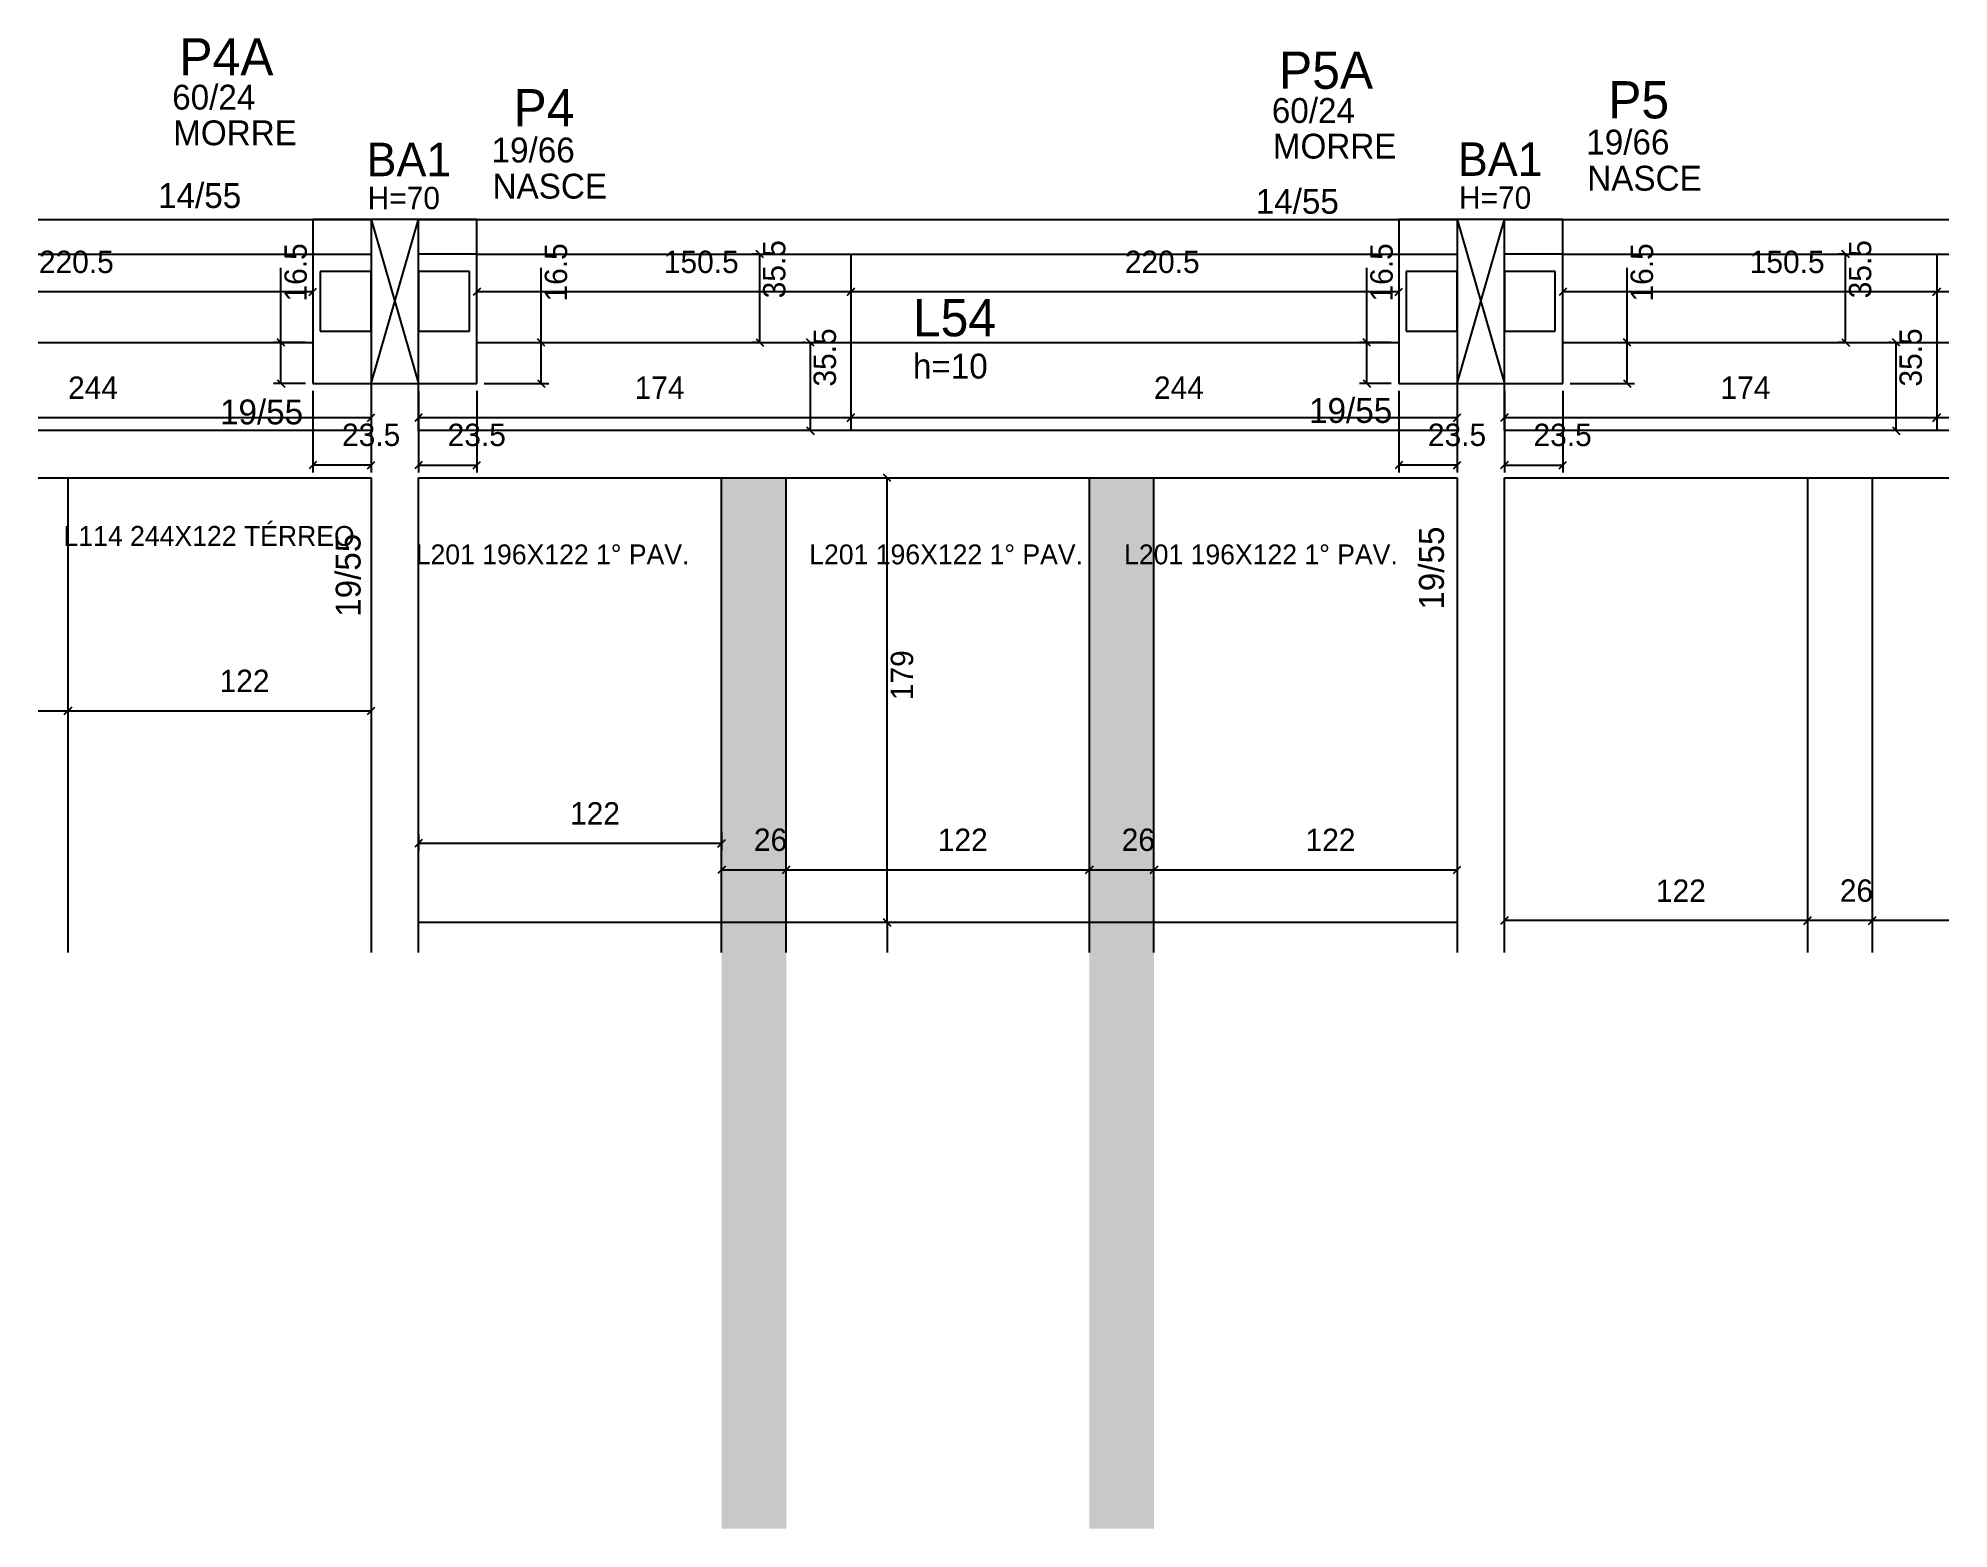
# Model space of a CAD drawing. Header units: metres. Extents: x 4985 to 5754, y 2697 to 3297.
import ezdxf

# ---------------------------------------------------------------- set-up
doc = ezdxf.new("R2010")
doc.units = ezdxf.units.M
for name, color, linetype in [('1', 7, 'Continuous'), ('3', 7, 'Continuous'), ('4', 7, 'Continuous'), ('7', 7, 'Continuous'), ('AUX00', 7, 'Continuous'), ('Hachura', 7, 'Continuous'), ('Painéis', 7, 'Continuous')]:
    doc.layers.add(name, color=color, linetype=linetype)

msp = doc.modelspace()

# ---------------------------------------------------------------- hatches: boundary and pattern name
at = {"layer": 'Hachura'}
h = msp.add_hatch(color=7, dxfattribs=at)
h.dxf.hatch_style = 1
h.paths.add_polyline_path([(5286.16, 3120.17), (5260.16, 3120.17), (5260.16, 2697.17), (5286.16, 2697.17), (5286.16, 3120.17)])
h = msp.add_hatch(color=7, dxfattribs=at)
h.dxf.hatch_style = 1
h.paths.add_polyline_path([(5434.16, 3120.17), (5408.16, 3120.17), (5408.16, 2697.17), (5434.16, 2697.17), (5434.16, 3120.17)])

# ---------------------------------------------------------------- linework, layer by layer
at = {"layer": '1', "color": 1, "lineweight": 25}
for p, q in [((5119.16, 3158.17), (5138.16, 3224.17)), ((5119.16, 3224.17), (5138.16, 3158.17)), ((5556.16, 3158.17), (5575.16, 3224.17)), ((5556.16, 3224.17), (5575.16, 3158.17))]:
    msp.add_line(p, q, dxfattribs=at)
at = {"layer": '3', "color": 3, "lineweight": 25}
for p, q in [((4985.13, 3224.17), (5119.16, 3224.17)), ((5138.16, 3224.17), (5556.16, 3224.17)), ((5575.16, 3224.17), (5754.02, 3224.17)), ((4985.13, 3210.17), (5095.66, 3210.17)), ((5095.66, 3210.17), (5119.16, 3210.17)), ((5161.66, 3210.17), (5138.16, 3210.17)), ((5161.66, 3210.17), (5532.66, 3210.17)), ((5532.66, 3210.17), (5556.16, 3210.17)), ((5598.66, 3210.17), (5575.16, 3210.17)), ((5598.66, 3210.17), (5754.02, 3210.17))]:
    msp.add_line(p, q, dxfattribs=at)
for points in [[(5161.66, 3224.17), (5095.66, 3224.17)], [(5095.66, 3224.17), (5095.66, 3158.17)], [(5161.66, 3158.17), (5161.66, 3224.17)], [(5598.66, 3224.17), (5532.66, 3224.17)], [(5532.66, 3224.17), (5532.66, 3158.17)], [(5598.66, 3158.17), (5598.66, 3224.17)], [(5095.66, 3158.17), (5161.66, 3158.17)], [(5119.16, 3158.17), (5119.16, 3139.17)], [(5138.16, 3139.17), (5138.16, 3158.17)], [(5532.66, 3158.17), (5598.66, 3158.17)], [(5556.16, 3158.17), (5556.16, 3139.17)], [(5575.16, 3139.17), (5575.16, 3158.17)], [(5119.16, 3139.17), (4985.13, 3139.17)], [(5556.16, 3139.17), (5138.16, 3139.17)], [(5754.02, 3139.17), (5575.16, 3139.17)], [(4985.13, 3120.17), (5119.16, 3120.17)], [(5119.16, 3120.17), (5119.16, 2929.17)], [(5138.16, 3120.17), (5556.16, 3120.17)], [(5138.16, 2929.17), (5138.16, 3120.17)], [(5556.16, 3120.17), (5556.16, 2929.17)], [(5575.16, 3120.17), (5754.02, 3120.17)], [(5575.16, 2929.17), (5575.16, 3120.17)]]:
    msp.add_lwpolyline(points, dxfattribs=at)
at = {"layer": '7', "color": 7, "lineweight": 25}
for points in [[(5138.16, 3224.17), (5119.16, 3224.17)], [(5119.16, 3224.17), (5119.16, 3158.17)], [(5138.16, 3158.17), (5138.16, 3224.17)], [(5575.16, 3224.17), (5556.16, 3224.17)], [(5556.16, 3224.17), (5556.16, 3158.17)], [(5575.16, 3158.17), (5575.16, 3224.17)], [(5119.16, 3203.17), (5098.66, 3203.17)], [(5098.66, 3203.17), (5098.66, 3179.17)], [(5119.16, 3179.17), (5119.16, 3203.17)], [(5158.66, 3203.17), (5138.16, 3203.17)], [(5138.16, 3203.17), (5138.16, 3179.17)], [(5158.66, 3179.17), (5158.66, 3203.17)], [(5556.16, 3203.17), (5535.66, 3203.17)], [(5535.66, 3203.17), (5535.66, 3179.17)], [(5556.16, 3179.17), (5556.16, 3203.17)], [(5595.66, 3203.17), (5575.16, 3203.17)], [(5575.16, 3203.17), (5575.16, 3179.17)], [(5595.66, 3179.17), (5595.66, 3203.17)], [(5098.66, 3179.17), (5119.16, 3179.17)], [(5138.16, 3179.17), (5158.66, 3179.17)], [(5535.66, 3179.17), (5556.16, 3179.17)], [(5575.16, 3179.17), (5595.66, 3179.17)], [(5119.16, 3158.17), (5138.16, 3158.17)], [(5556.16, 3158.17), (5575.16, 3158.17)]]:
    msp.add_lwpolyline(points, dxfattribs=at)
at = {"layer": 'Painéis', "color": 4, "lineweight": 25}
for p, q in [((5274.38, 3210.17), (5272.5, 3210.17)), ((5275.5, 3174.67), (5275.5, 3210.17)), ((5711.38, 3210.17), (5709.5, 3210.17)), ((5712.5, 3174.67), (5712.5, 3210.17)), ((5082.82, 3174.67), (5082.82, 3204.64)), ((5187.57, 3174.67), (5187.57, 3204.64)), ((5519.82, 3174.67), (5519.82, 3204.64)), ((5624.57, 3174.67), (5624.57, 3204.64)), ((5095.66, 3195.01), (4985.13, 3195.01)), ((5312.16, 3195.01), (5161.66, 3195.01)), ((5532.66, 3195.01), (5312.16, 3195.01)), ((5749.16, 3195.01), (5598.66, 3195.01)), ((5754.02, 3195.01), (5749.16, 3195.01)), ((5092.66, 3174.67), (5079.82, 3174.67)), ((5082.82, 3158.17), (5082.82, 3174.67)), ((5164.66, 3174.67), (5190.57, 3174.67)), ((5187.57, 3158.17), (5187.57, 3174.67)), ((5274.38, 3174.67), (5272.5, 3174.67)), ((5293.63, 3174.67), (5292.87, 3174.67)), ((5295.87, 3139.17), (5295.87, 3174.67)), ((5529.66, 3174.67), (5516.82, 3174.67)), ((5519.82, 3158.17), (5519.82, 3174.67)), ((5601.66, 3174.67), (5627.57, 3174.67)), ((5624.57, 3158.17), (5624.57, 3174.67)), ((5711.38, 3174.67), (5709.5, 3174.67)), ((5730.63, 3174.67), (5729.87, 3174.67)), ((5732.87, 3139.17), (5732.87, 3174.67)), ((5092.66, 3158.17), (5079.82, 3158.17)), ((5095.66, 3155.17), (5095.66, 3122.31)), ((5119.16, 3155.17), (5119.16, 3122.31)), ((5138.16, 3155.17), (5138.16, 3122.26)), ((5161.66, 3155.17), (5161.66, 3122.26)), ((5164.66, 3158.17), (5190.57, 3158.17)), ((5529.66, 3158.17), (5516.82, 3158.17)), ((5532.66, 3155.17), (5532.66, 3122.31)), ((5556.16, 3155.17), (5556.16, 3122.31)), ((5575.16, 3155.17), (5575.16, 3122.26)), ((5598.66, 3155.17), (5598.66, 3122.26)), ((5601.66, 3158.17), (5627.57, 3158.17)), ((4985.13, 3144.4), (5119.16, 3144.4)), ((5138.16, 3144.4), (5312.16, 3144.4)), ((5293.63, 3139.17), (5292.87, 3139.17)), ((5312.16, 3144.4), (5556.16, 3144.4)), ((5575.16, 3144.4), (5749.16, 3144.4)), ((5730.63, 3139.17), (5729.87, 3139.17)), ((5749.16, 3144.4), (5754.02, 3144.4)), ((5119.16, 3125.31), (5095.66, 3125.31)), ((5138.16, 3125.26), (5161.66, 3125.26)), ((5556.16, 3125.31), (5532.66, 3125.31)), ((5575.16, 3125.26), (5598.66, 3125.26)), ((5326.81, 2941.17), (5326.81, 3120.17)), ((4985.13, 3026.39), (4997.13, 3026.39)), ((4997.13, 3026.39), (5119.16, 3026.39)), ((5138.16, 2976.79), (5138.16, 2970.08)), ((5260.16, 2977.45), (5260.16, 2970.08)), ((5556.16, 2976.79), (5556.16, 2959.42)), ((5138.16, 2973.08), (5260.16, 2973.08)), ((5260.16, 2962.42), (5286.16, 2962.42)), ((5286.16, 2962.42), (5408.16, 2962.42)), ((5408.16, 2962.42), (5434.16, 2962.42)), ((5434.16, 2962.42), (5556.16, 2962.42)), ((5326.81, 2941.17), (5326.81, 2929.17)), ((5697.16, 2941.95), (5575.16, 2941.95)), ((5723.16, 2941.95), (5697.16, 2941.95)), ((5754.02, 2941.95), (5723.16, 2941.95))]:
    msp.add_line(p, q, dxfattribs=at)
at = {"layer": 'Painéis', "color": 0, "lineweight": 25}
for p, q in [((5277, 3208.67), (5274, 3211.67)), ((5714, 3208.67), (5711, 3211.67)), ((5094.16, 3193.51), (5097.16, 3196.51)), ((5163.16, 3196.51), (5160.16, 3193.51)), ((5313.66, 3196.51), (5310.66, 3193.51)), ((5310.66, 3193.51), (5313.66, 3196.51)), ((5531.16, 3193.51), (5534.16, 3196.51)), ((5600.16, 3196.51), (5597.16, 3193.51)), ((5750.66, 3196.51), (5747.66, 3193.51)), ((5747.66, 3193.51), (5750.66, 3196.51)), ((5084.32, 3173.17), (5081.32, 3176.17)), ((5189.07, 3173.17), (5186.07, 3176.17)), ((5274, 3176.17), (5277, 3173.17)), ((5297.37, 3173.17), (5294.37, 3176.17)), ((5521.32, 3173.17), (5518.32, 3176.17)), ((5626.07, 3173.17), (5623.07, 3176.17)), ((5711, 3176.17), (5714, 3173.17)), ((5734.37, 3173.17), (5731.37, 3176.17)), ((5081.32, 3159.67), (5084.32, 3156.67)), ((5186.07, 3159.67), (5189.07, 3156.67)), ((5518.32, 3159.67), (5521.32, 3156.67)), ((5623.07, 3159.67), (5626.07, 3156.67)), ((5117.66, 3142.9), (5120.66, 3145.9)), ((5139.66, 3145.9), (5136.66, 3142.9)), ((5310.66, 3142.9), (5313.66, 3145.9)), ((5313.66, 3145.9), (5310.66, 3142.9)), ((5554.66, 3142.9), (5557.66, 3145.9)), ((5576.66, 3145.9), (5573.66, 3142.9)), ((5747.66, 3142.9), (5750.66, 3145.9)), ((5750.66, 3145.9), (5747.66, 3142.9)), ((5294.37, 3140.67), (5297.37, 3137.67)), ((5731.37, 3140.67), (5734.37, 3137.67)), ((5097.16, 3126.81), (5094.16, 3123.81)), ((5117.66, 3123.81), (5120.66, 3126.81)), ((5139.66, 3126.76), (5136.66, 3123.76)), ((5160.16, 3123.76), (5163.16, 3126.76)), ((5534.16, 3126.81), (5531.16, 3123.81)), ((5554.66, 3123.81), (5557.66, 3126.81)), ((5576.66, 3126.76), (5573.66, 3123.76)), ((5597.16, 3123.76), (5600.16, 3126.76)), ((5328.31, 3118.67), (5325.31, 3121.67)), ((4995.63, 3024.89), (4998.63, 3027.89)), ((4998.63, 3027.89), (4995.63, 3024.89)), ((5117.66, 3024.89), (5120.66, 3027.89)), ((5139.66, 2974.58), (5136.66, 2971.58)), ((5258.66, 2971.58), (5261.66, 2974.58)), ((5261.66, 2963.92), (5258.66, 2960.92)), ((5284.66, 2960.92), (5287.66, 2963.92)), ((5287.66, 2963.92), (5284.66, 2960.92)), ((5406.66, 2960.92), (5409.66, 2963.92)), ((5409.66, 2963.92), (5406.66, 2960.92)), ((5432.66, 2960.92), (5435.66, 2963.92)), ((5435.66, 2963.92), (5432.66, 2960.92)), ((5554.66, 2960.92), (5557.66, 2963.92)), ((5325.31, 2942.67), (5328.31, 2939.67)), ((5328.31, 2939.67), (5325.31, 2942.67)), ((5576.66, 2943.45), (5573.66, 2940.45)), ((5698.66, 2943.45), (5695.66, 2940.45)), ((5695.66, 2940.45), (5698.66, 2943.45)), ((5724.66, 2943.45), (5721.66, 2940.45)), ((5721.66, 2940.45), (5724.66, 2943.45))]:
    msp.add_line(p, q, dxfattribs=at)
at = {"layer": 'Painéis', "color": 200, "lineweight": 25}
for p, q in [((5312.16, 3210.17), (5312.16, 3139.17)), ((5749.16, 3210.17), (5749.16, 3139.17)), ((4985.13, 3174.67), (5095.66, 3174.67)), ((5161.66, 3174.67), (5532.66, 3174.67)), ((5598.66, 3174.67), (5754.02, 3174.67)), ((4997.13, 2929.17), (4997.13, 3120.17)), ((5260.16, 2929.17), (5260.16, 3120.17)), ((5286.16, 2929.17), (5286.16, 3120.17)), ((5408.16, 2929.17), (5408.16, 3120.17)), ((5434.16, 2929.17), (5434.16, 3120.17)), ((5697.16, 3120.17), (5697.16, 2929.17)), ((5723.16, 3120.17), (5723.16, 2929.17)), ((5556.16, 2941.17), (5138.16, 2941.17))]:
    msp.add_line(p, q, dxfattribs=at)

# ---------------------------------------------------------------- texts
at = {"layer": '3', "color": 3, "lineweight": 25}
for s, height, p in [('60/24', 10, (5039.05, 3268.39)), ('60/24', 10, (5481.59, 3263.03)), ('MORRE', 10, (5039.44, 3254.04)), ('19/66', 10, (5608.13, 3250.31)), ('19/66', 10, (5167.58, 3247.12)), ('MORRE', 10, (5481.98, 3248.68)), ('NASCE', 10, (5608.52, 3235.77)), ('14/55', 10, (5033.36, 3228.78)), ('H=70', 9, (5117.7, 3228.3)), ('NASCE', 10, (5167.97, 3232.57)), ('H=70', 9, (5556.89, 3228.45)), ('14/55', 10, (5475.1, 3226.47)), ('h=10', 10, (5337.14, 3160.13)), ('19/55', 10, (5496.57, 3142.28)), ('19/55', 10, (5058.29, 3141.7))]:
    msp.add_text(s, height=height, dxfattribs=at).set_placement(p)
for p in [(5550.82, 3067.1), (5114.85, 3064.22)]:
    msp.add_text('19/55', height=10, rotation=90, dxfattribs=at).set_placement(p)
at = {"layer": '4', "color": 4, "lineweight": 25}
for s, height, p in [('P4A', 15, (5041.92, 3282.12)), ('P5A', 15, (5484.46, 3276.76)), ('P4', 15, (5176.39, 3261.64)), ('P5', 15, (5616.94, 3264.84)), ('BA1', 13.5, (5117.27, 3241.56)), ('BA1', 13.5, (5556.46, 3241.7)), ('L54', 15, (5337.14, 3177.13))]:
    msp.add_text(s, height=height, dxfattribs=at).set_placement(p)
at = {"layer": 'AUX00', "color": 7, "lineweight": 25}
for s, p in [('L114^J244X122^JTÉRREO', (4995.33, 3092.79)), ('L201^J196X122^J1° PAV.', (5137.05, 3085.36)), ('L201^J196X122^J1° PAV.', (5295.42, 3085.36)), ('L201^J196X122^J1° PAV.', (5422.12, 3085.36))]:
    msp.add_text(s, height=8, dxfattribs=at).set_placement(p)
at = {"layer": 'Painéis', "color": 240, "lineweight": 25}
for s, p in [('16.5', (5093.22, 3191.15)), ('16.5', (5197.97, 3191.15)), ('35.5', (5285.8, 3192.42)), ('16.5', (5530.22, 3191.15)), ('16.5', (5634.97, 3191.15)), ('35.5', (5722.8, 3192.42)), ('35.5', (5306.17, 3156.92)), ('35.5', (5743.17, 3156.92)), ('179', (5337.22, 3030.67))]:
    msp.add_text(s, height=9, rotation=90, dxfattribs=at).set_placement(p)
for s, p in [('220.5', (4985.41, 3202.61)), ('150.5', (5236.91, 3202.61)), ('220.5', (5422.41, 3202.61)), ('150.5', (5673.91, 3202.61)), ('244', (4997.16, 3151.96)), ('174', (5225.16, 3151.96)), ('244', (5434.16, 3151.96)), ('174', (5662.16, 3151.96)), ('23.5', (5107.41, 3133)), ('23.5', (5149.91, 3132.96)), ('23.5', (5544.41, 3133)), ('23.5', (5586.91, 3132.96)), ('122', (5058.14, 3033.95)), ('122', (5199.16, 2980.63)), ('26', (5273.16, 2970.01)), ('122', (5347.16, 2969.97)), ('26', (5421.16, 2970.01)), ('122', (5495.16, 2969.97)), ('122', (5636.16, 2949.5)), ('26', (5710.16, 2949.54))]:
    msp.add_text(s, height=9, dxfattribs=at).set_placement(p)

doc.saveas('drawing.dxf')
